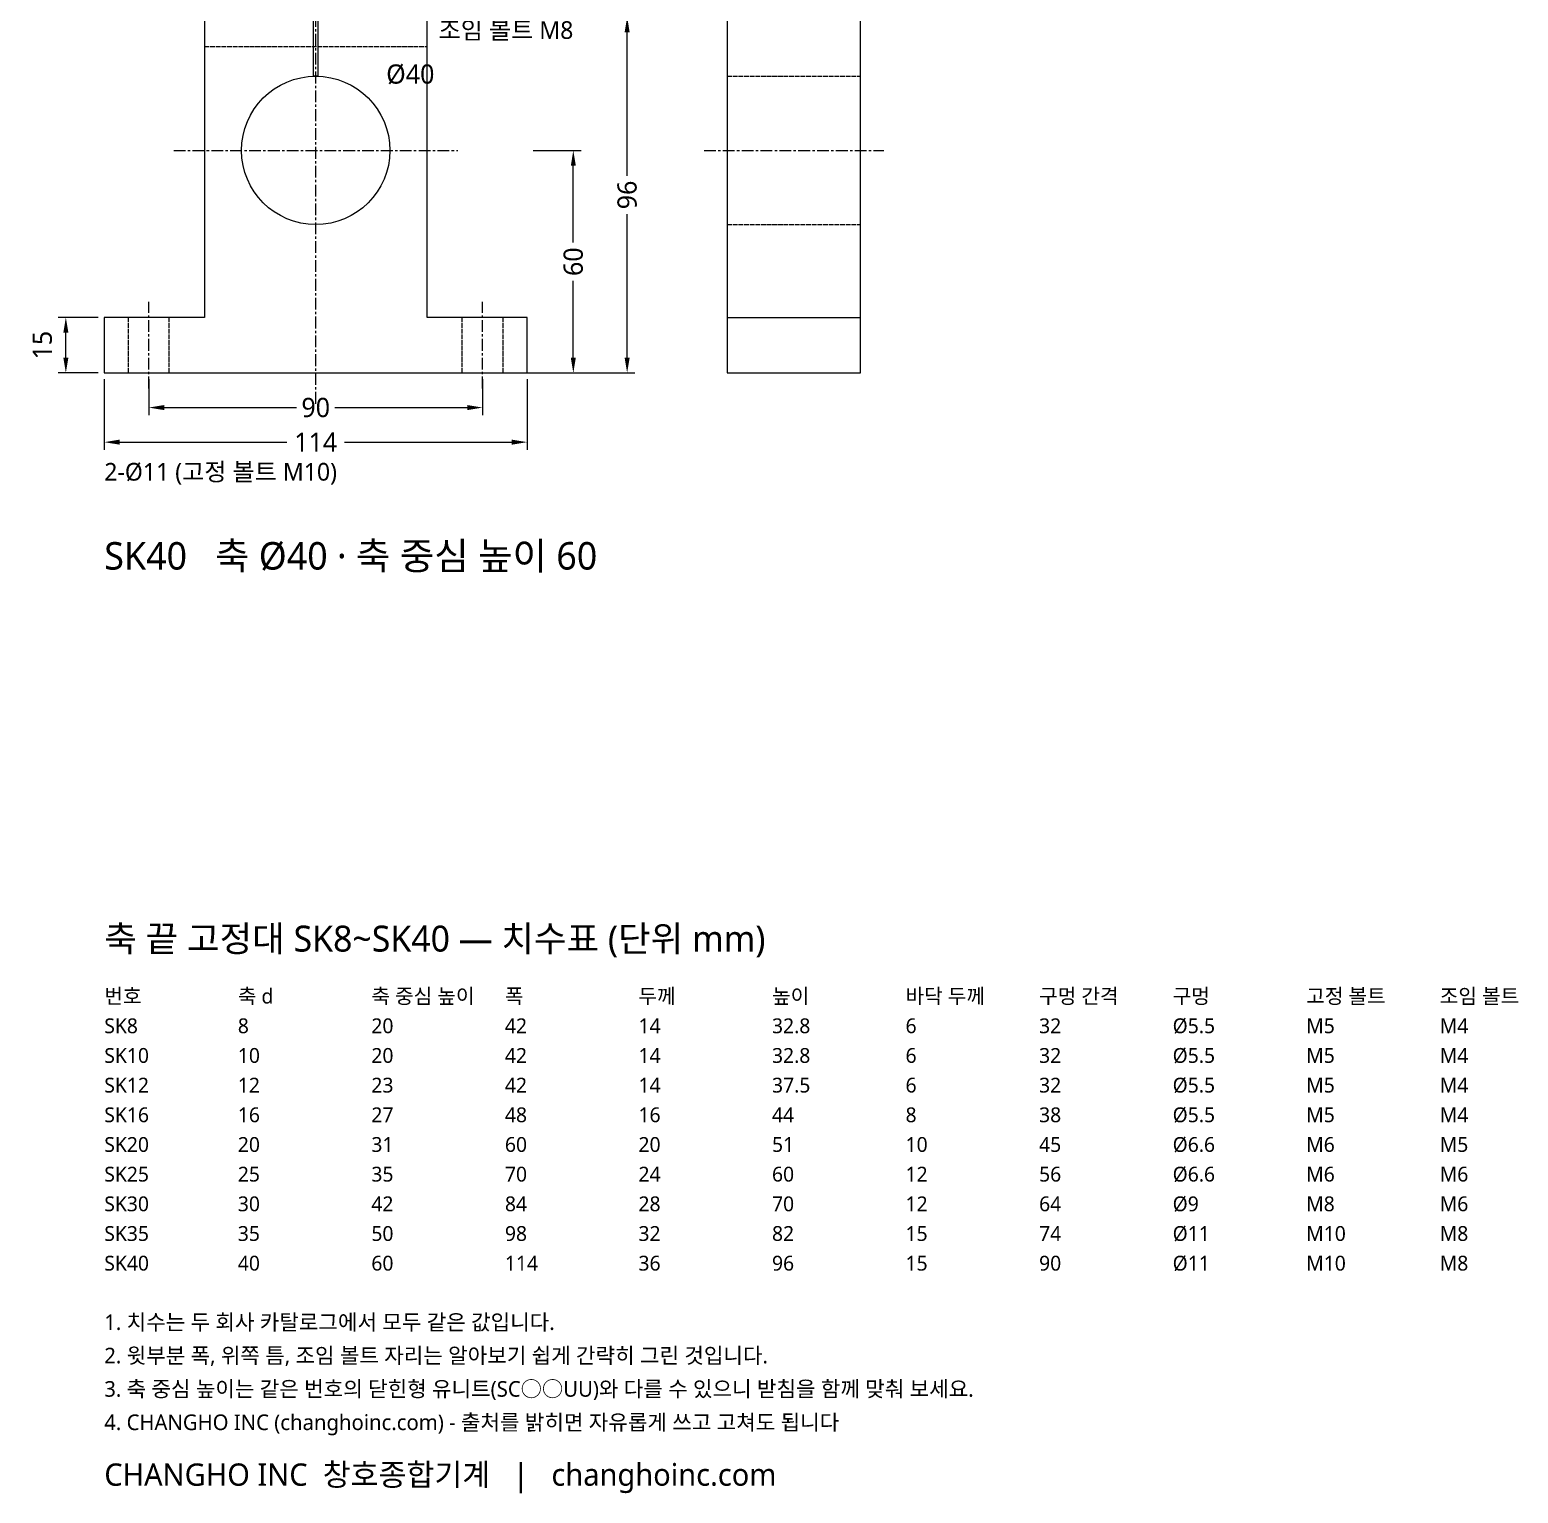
# Model space of a CAD drawing. Header units: millimetres. Extents: x -20 to 388, y -781 to 40.
# Drawn here: x -20.1 to 381.2, y -780.8 to -386.3 of the extents above; entities that cross this region are included whole.
import ezdxf

# ---------------------------------------------------------------- set-up
doc = ezdxf.new("R2010")
doc.units = ezdxf.units.MM
doc.linetypes.add('CENTER', pattern=[5.08, 3.175, -0.635, 0.635, -0.635])
doc.linetypes.add('DASHED', pattern=[1.524, 1.27, -0.254])
for name, color, linetype in [('문자', 7, 'CONTINUOUS'), ('숨은선', 3, 'DASHED'), ('외형선', 7, 'CONTINUOUS'), ('중심선', 1, 'CENTER'), ('치수', 4, 'CONTINUOUS')]:
    doc.layers.add(name, color=color, linetype=linetype)
doc.styles.add('CH_KOR', font='malgun.ttf')
doc.dimstyles.new('CH_DIM', dxfattribs={"dimtxt": 2.5, "dimasz": 2, "dimexe": 1, "dimexo": 0.8, "dimgap": 0.8, "dimtad": 1, "dimdec": 1, "dimdsep": 46, "dimtxsty": 'CH_KOR', "dimcen": 2.5, "dimclrd": 4, "dimclre": 4, "dimclrt": 4, "dimazin": 3, "dimtfac": 1, "dimtmove": 0, "dimatfit": 3})

# ---------------------------------------------------------------- blocks, each defined once
blk = doc.blocks.new('_CLOSEDFILLED')
at = {"color": 0, "linetype": 'BYBLOCK'}
blk.add_solid([(-1, 0.164), (0, 0), (-1, -0.164)], dxfattribs=at)
blk = doc.blocks.new('*D49')
at = {"color": 4}
for p, q in [((-57, -1.66), (-57, -20.73)), ((57, -1.66), (57, -20.73)), ((-52.85, -18.65), (-7.77, -18.65)), ((7.77, -18.65), (52.85, -18.65))]:
    blk.add_line(p, q, dxfattribs=at)
at = {"layer": 'Defpoints'}
for p in [(-57, 0), (57, 0), (-57, -18.65)]:
    blk.add_point(p, dxfattribs=at)
at = {"layer": '치수', "color": 4, "xscale": 4.1454545454545455, "yscale": 4.1454545454545455, "rotation": 180}
blk.add_blockref('_CLOSEDFILLED', (-57, -18.65), dxfattribs=at)
at = {"layer": '치수', "color": 4, "xscale": 4.1454545454545455, "yscale": 4.1454545454545455}
blk.add_blockref('_CLOSEDFILLED', (57, -18.65), dxfattribs=at)
at = {"layer": '치수', "color": 4, "insert": (0, -18.65), "char_height": 5.182, "attachment_point": 5, "style": 'CH_KOR'}
blk.add_mtext('114', dxfattribs=at)
blk = doc.blocks.new('*D50')
at = {"color": 4}
for p, q in [((-45, -1.66), (-45, -11.4)), ((45, -1.66), (45, -11.4)), ((-40.85, -9.33), (-5.18, -9.33)), ((5.18, -9.33), (40.85, -9.33))]:
    blk.add_line(p, q, dxfattribs=at)
at = {"layer": 'Defpoints'}
for p in [(-45, 0), (45, 0), (-45, -9.33)]:
    blk.add_point(p, dxfattribs=at)
at = {"layer": '치수', "color": 4, "xscale": 4.1454545454545455, "yscale": 4.1454545454545455, "rotation": 180}
blk.add_blockref('_CLOSEDFILLED', (-45, -9.33), dxfattribs=at)
at = {"layer": '치수', "color": 4, "xscale": 4.1454545454545455, "yscale": 4.1454545454545455}
blk.add_blockref('_CLOSEDFILLED', (45, -9.33), dxfattribs=at)
at = {"layer": '치수', "color": 4, "insert": (0, -9.33), "char_height": 5.182, "attachment_point": 5, "style": 'CH_KOR'}
blk.add_mtext('90', dxfattribs=at)
blk = doc.blocks.new('*D51')
at = {"color": 4}
for p, q in [((58.66, 60), (71.51, 60)), ((69.44, 35.18), (69.44, 55.85)), ((69.44, 4.15), (69.44, 24.82)), ((58.66, 0), (71.51, 0))]:
    blk.add_line(p, q, dxfattribs=at)
at = {"layer": 'Defpoints'}
for p in [(57, 60), (57, 0), (69.44, 0)]:
    blk.add_point(p, dxfattribs=at)
at = {"layer": '치수', "color": 4, "xscale": 4.1454545454545455, "yscale": 4.1454545454545455}
for p, rotation in [((69.44, 60), 90), ((69.44, 0), 270)]:
    blk.add_blockref('_CLOSEDFILLED', p, dxfattribs=dict(at, rotation=rotation))
at = {"layer": '치수', "color": 4, "insert": (69.44, 30), "char_height": 5.182, "attachment_point": 5, "rotation": 90, "style": 'CH_KOR'}
blk.add_mtext('60', dxfattribs=at)
blk = doc.blocks.new('*D52')
at = {"color": 4}
for p, q in [((31.66, 96), (86.02, 96)), ((83.95, 53.18), (83.95, 91.85)), ((83.95, 4.15), (83.95, 42.82)), ((31.66, 0), (86.02, 0))]:
    blk.add_line(p, q, dxfattribs=at)
at = {"layer": 'Defpoints'}
for p in [(30, 96), (30, 0), (83.95, 0)]:
    blk.add_point(p, dxfattribs=at)
at = {"layer": '치수', "color": 4, "xscale": 4.1454545454545455, "yscale": 4.1454545454545455}
for p, rotation in [((83.95, 96), 90), ((83.95, 0), 270)]:
    blk.add_blockref('_CLOSEDFILLED', p, dxfattribs=dict(at, rotation=rotation))
at = {"layer": '치수', "color": 4, "insert": (83.95, 48), "char_height": 5.182, "attachment_point": 5, "rotation": 90, "style": 'CH_KOR'}
blk.add_mtext('96', dxfattribs=at)
blk = doc.blocks.new('*D53')
at = {"color": 4}
for p, q in [((-58.66, 15), (-69.44, 15)), ((-67.36, 4.15), (-67.36, 10.85)), ((-58.66, 0), (-69.44, 0))]:
    blk.add_line(p, q, dxfattribs=at)
at = {"layer": 'Defpoints'}
for p in [(-57, 15), (-67.36, 0), (-57, 0)]:
    blk.add_point(p, dxfattribs=at)
at = {"layer": '치수', "color": 4, "xscale": 4.1454545454545455, "yscale": 4.1454545454545455}
for p, rotation in [((-67.36, 15), 90), ((-67.36, 0), 270)]:
    blk.add_blockref('_CLOSEDFILLED', p, dxfattribs=dict(at, rotation=rotation))
at = {"layer": '치수', "color": 4, "insert": (-73.69, 7.5), "char_height": 5.182, "attachment_point": 5, "rotation": 90, "style": 'CH_KOR'}
blk.add_mtext('15', dxfattribs=at)
blk = doc.blocks.new('*D54')
at = {"color": 4}
for p, q in [((110.89, 97.66), (110.89, 110.51)), ((115.04, 108.44), (123.71, 108.44)), ((134.07, 108.44), (142.75, 108.44)), ((146.89, 97.66), (146.89, 110.51))]:
    blk.add_line(p, q, dxfattribs=at)
at = {"layer": 'Defpoints'}
for p in [(110.89, 108.44), (110.89, 96), (146.89, 96)]:
    blk.add_point(p, dxfattribs=at)
at = {"layer": '치수', "color": 4, "xscale": 4.1454545454545455, "yscale": 4.1454545454545455, "rotation": 180}
blk.add_blockref('_CLOSEDFILLED', (110.89, 108.44), dxfattribs=at)
at = {"layer": '치수', "color": 4, "xscale": 4.1454545454545455, "yscale": 4.1454545454545455}
blk.add_blockref('_CLOSEDFILLED', (146.89, 108.44), dxfattribs=at)
at = {"layer": '치수', "color": 4, "insert": (128.89, 108.44), "char_height": 5.182, "attachment_point": 5, "style": 'CH_KOR'}
blk.add_mtext('36', dxfattribs=at)
blk = doc.blocks.new('SH_SK40')
at = {"layer": '숨은선'}
for p, q in [((-30, 88), (30, 88)), ((110.89, 80), (146.89, 80)), ((110.89, 40), (146.89, 40)), ((-50.5, 0), (-50.5, 15)), ((-39.5, 0), (-39.5, 15)), ((39.5, 0), (39.5, 15)), ((50.5, 0), (50.5, 15))]:
    blk.add_line(p, q, dxfattribs=at)
at = {"layer": '외형선'}
blk.add_line((110.89, 15), (146.89, 15), dxfattribs=at)
for points in [[(-57, 0), (57, 0), (57, 15), (30, 15), (30, 96), (0.6, 96), (0.6, 80), (-0.6, 80), (-0.6, 96), (-30, 96), (-30, 15), (-57, 15)], [(110.89, 0), (146.89, 0), (146.89, 96), (110.89, 96)]]:
    blk.add_lwpolyline(points, close=True, dxfattribs=at)
blk.add_circle((0, 60), 20, dxfattribs=at)
at = {"layer": '중심선'}
for p, q in [((0, -8.29), (0, 104.29)), ((-38.29, 60), (38.29, 60)), ((104.67, 60), (153.11, 60)), ((-45, -4.15), (-45, 19.15)), ((45, -4.15), (45, 19.15))]:
    blk.add_line(p, q, dxfattribs=at)
at = {"layer": '문자', "style": 'CH_KOR'}
for s, height, p in [('조임 볼트 M8', 4.767, (33.11, 90.07)), ('Ø40', 5.182, (19, 78)), ('2-Ø11 (고정 볼트 M10)', 4.7673, (-57, -29.02)), ('SK40   축 Ø40 · 축 중심 높이 60', 7.41, (-57, -53.01))]:
    blk.add_text(s, height=height, dxfattribs=at).set_placement(p)
at = {"layer": '치수'}
for base, p1, p2, picture, middle in [((110.89, 108.44), (110.89, 96), (146.89, 96), '*D54', (128.89, 108.44)), ((-57, -18.65), (-57, 0), (57, 0), '*D49', (0, -18.65)), ((-45, -9.33), (-45, 0), (45, 0), '*D50', (0, -9.33))]:
    dim = blk.add_linear_dim(base=base, p1=p1, p2=p2, dimstyle='CH_DIM', override={"dimscale": 2.072727}, dxfattribs=at)
    dim.commit()
    dim.dimension.update_dxf_attribs({"geometry": picture, "text_midpoint": middle})
for base, p1, p2, picture, middle in [((83.95, 0), (30, 0), (30, 96), '*D52', (83.95, 48)), ((69.44, 0), (57, 0), (57, 60), '*D51', (69.44, 30)), ((-67.36, 0), (-57, 0), (-57, 15), '*D53', (-73.69, 7.5))]:
    dim = blk.add_linear_dim(base=base, p1=p1, p2=p2, angle=90, dimstyle='CH_DIM', override={"dimscale": 2.072727}, dxfattribs=at)
    dim.commit()
    dim.dimension.update_dxf_attribs({"geometry": picture, "text_midpoint": middle})

msp = doc.modelspace()

# ---------------------------------------------------------------- block references
msp.add_blockref('SH_SK40', (57, -478.8))

# ---------------------------------------------------------------- texts
at = {"layer": '문자', "style": 'CH_KOR'}
for s, height, p in [('축 끝 고정대 SK8~SK40 — 치수표 (단위 mm)', 7, (0, -634.8)), ('번호', 4, (0, -648.8)), ('축 d', 4, (36, -648.8)), ('축 중심 높이', 4, (72, -648.8)), ('폭', 4, (108, -648.8)), ('두께', 4, (144, -648.8)), ('높이', 4, (180, -648.8)), ('바닥 두께', 4, (216, -648.8)), ('구멍 간격', 4, (252, -648.8)), ('구멍', 4, (288, -648.8)), ('고정 볼트', 4, (324, -648.8)), ('조임 볼트', 4, (360, -648.8)), ('SK8', 4, (0, -656.8)), ('8', 4, (36, -656.8)), ('20', 4, (72, -656.8)), ('42', 4, (108, -656.8)), ('14', 4, (144, -656.8)), ('32.8', 4, (180, -656.8)), ('6', 4, (216, -656.8)), ('32', 4, (252, -656.8)), ('Ø5.5', 4, (288, -656.8)), ('M5', 4, (324, -656.8)), ('M4', 4, (360, -656.8)), ('SK10', 4, (0, -664.8)), ('10', 4, (36, -664.8)), ('20', 4, (72, -664.8)), ('42', 4, (108, -664.8)), ('14', 4, (144, -664.8)), ('32.8', 4, (180, -664.8)), ('6', 4, (216, -664.8)), ('32', 4, (252, -664.8)), ('Ø5.5', 4, (288, -664.8)), ('M5', 4, (324, -664.8)), ('M4', 4, (360, -664.8)), ('SK12', 4, (0, -672.8)), ('12', 4, (36, -672.8)), ('23', 4, (72, -672.8)), ('42', 4, (108, -672.8)), ('14', 4, (144, -672.8)), ('37.5', 4, (180, -672.8)), ('6', 4, (216, -672.8)), ('32', 4, (252, -672.8)), ('Ø5.5', 4, (288, -672.8)), ('M5', 4, (324, -672.8)), ('M4', 4, (360, -672.8)), ('SK16', 4, (0, -680.8)), ('16', 4, (36, -680.8)), ('27', 4, (72, -680.8)), ('48', 4, (108, -680.8)), ('16', 4, (144, -680.8)), ('44', 4, (180, -680.8)), ('8', 4, (216, -680.8)), ('38', 4, (252, -680.8)), ('Ø5.5', 4, (288, -680.8)), ('M5', 4, (324, -680.8)), ('M4', 4, (360, -680.8)), ('SK20', 4, (0, -688.8)), ('20', 4, (36, -688.8)), ('31', 4, (72, -688.8)), ('60', 4, (108, -688.8)), ('20', 4, (144, -688.8)), ('51', 4, (180, -688.8)), ('10', 4, (216, -688.8)), ('45', 4, (252, -688.8)), ('Ø6.6', 4, (288, -688.8)), ('M6', 4, (324, -688.8)), ('M5', 4, (360, -688.8)), ('SK25', 4, (0, -696.8)), ('25', 4, (36, -696.8)), ('35', 4, (72, -696.8)), ('70', 4, (108, -696.8)), ('24', 4, (144, -696.8)), ('60', 4, (180, -696.8)), ('12', 4, (216, -696.8)), ('56', 4, (252, -696.8)), ('Ø6.6', 4, (288, -696.8)), ('M6', 4, (324, -696.8)), ('M6', 4, (360, -696.8)), ('SK30', 4, (0, -704.8)), ('30', 4, (36, -704.8)), ('42', 4, (72, -704.8)), ('84', 4, (108, -704.8)), ('28', 4, (144, -704.8)), ('70', 4, (180, -704.8)), ('12', 4, (216, -704.8)), ('64', 4, (252, -704.8)), ('Ø9', 4, (288, -704.8)), ('M8', 4, (324, -704.8)), ('M6', 4, (360, -704.8)), ('SK35', 4, (0, -712.8)), ('35', 4, (36, -712.8)), ('50', 4, (72, -712.8)), ('98', 4, (108, -712.8)), ('32', 4, (144, -712.8)), ('82', 4, (180, -712.8)), ('15', 4, (216, -712.8)), ('74', 4, (252, -712.8)), ('Ø11', 4, (288, -712.8)), ('M10', 4, (324, -712.8)), ('M8', 4, (360, -712.8)), ('SK40', 4, (0, -720.8)), ('40', 4, (36, -720.8)), ('60', 4, (72, -720.8)), ('114', 4, (108, -720.8)), ('36', 4, (144, -720.8)), ('96', 4, (180, -720.8)), ('15', 4, (216, -720.8)), ('90', 4, (252, -720.8)), ('Ø11', 4, (288, -720.8)), ('M10', 4, (324, -720.8)), ('M8', 4, (360, -720.8)), ('1. 치수는 두 회사 카탈로그에서 모두 같은 값입니다.', 4.2, (0, -736.8)), ('2. 윗부분 폭, 위쪽 틈, 조임 볼트 자리는 알아보기 쉽게 간략히 그린 것입니다.', 4.2, (0, -745.8)), ('3. 축 중심 높이는 같은 번호의 닫힌형 유니트(SC○○UU)와 다를 수 있으니 받침을 함께 맞춰 보세요.', 4.2, (0, -754.8)), ('4. CHANGHO INC (changhoinc.com) - 출처를 밝히면 자유롭게 쓰고 고쳐도 됩니다', 4.2, (0, -763.8)), ('CHANGHO INC  창호종합기계   |   changhoinc.com', 6, (0, -778.8))]:
    msp.add_text(s, height=height, dxfattribs=at).set_placement(p)

doc.saveas('drawing.dxf')
